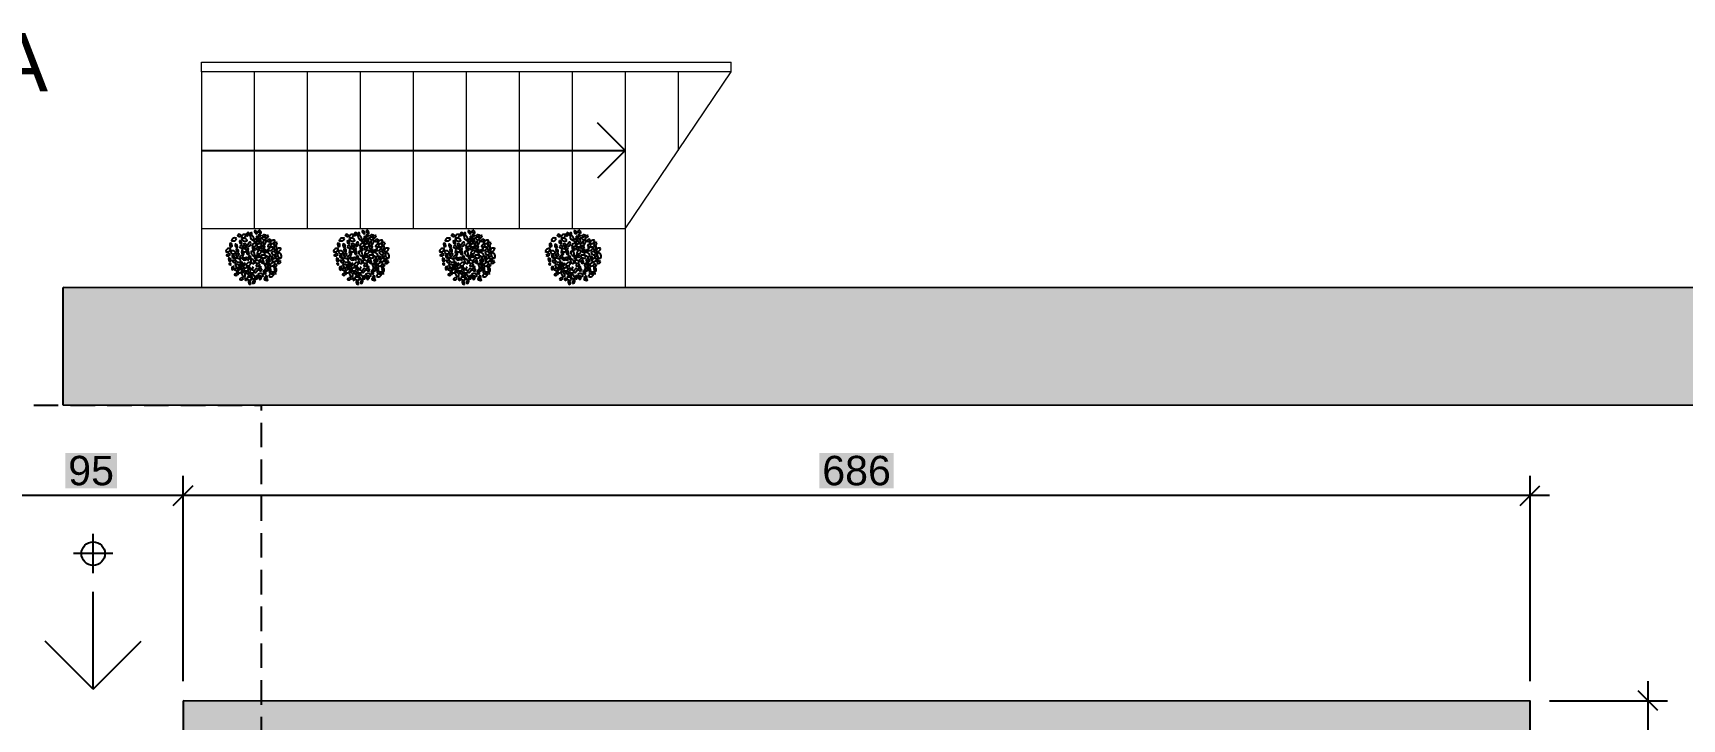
# Model space of a CAD drawing. Header units: millimetres. Extents: x 930 to 6336, y 2219 to 4338.
# Drawn here: x 1775 to 2615, y 3586 to 3936 of the extents above; entities that cross this region are included whole.
import ezdxf

# ---------------------------------------------------------------- set-up
doc = ezdxf.new("R2010")
doc.units = ezdxf.units.MM
doc.linetypes.add('HIDDEN', pattern=[0.375, 0.25, -0.125])
doc.layers.add('dettagli', color=6, linetype='Continuous')
doc.layers.add('muri sezionati', color=1, linetype='Continuous')
for name, color, linetype, lineweight in [('piante', 102, 'Continuous', 18), ('QUOTE', 3, 'Continuous', 9), ('serramenti e scale', 4, 'Continuous', 18)]:
    doc.layers.add(name, color=color, linetype=linetype, lineweight=lineweight)
doc.styles.get("Standard").update_dxf_attribs({"font": 'arial.ttf'})
doc.dimstyles.new('ook', dxfattribs={"dimtxt": 15, "dimasz": 10, "dimexe": 10, "dimexo": 10, "dimgap": 5, "dimtad": 1, "dimtoh": 1, "dimdec": 0, "dimzin": 0, "dimdsep": 46, "dimtxsty": 'Standard', "dimblk": 'OBLIQUE', "dimcen": 0.09, "dimdle": 10, "dimclrt": 3, "dimadec": 0, "dimazin": 0, "dimtfac": 1, "dimtdec": 0, "dimtofl": 0, "dimtmove": 0, "dimatfit": 3, "dimldrblk": 'OBLIQUE', "dimfxl": 1, "dimtfill": 2, "dimtfillclr": 250, "dimtolj": 1, "dimtzin": 0, "dimarcsym": 0})

# ---------------------------------------------------------------- blocks, each defined once
blk = doc.blocks.new('_Oblique')
at = {"color": 0, "linetype": 'ByBlock', "lineweight": -2}
blk.add_line((-0.5, -0.5), (0.5, 0.5), dxfattribs=at)
blk = doc.blocks.new('*D12')
at = {"layer": 'Defpoints', "color": 0, "transparency": 16777216}
for p in [(2537.59, 3595.72), (2537.59, 3515.11), (2597.66, 3515.11)]:
    blk.add_point(p, dxfattribs=at)
at = {"layer": 'QUOTE', "color": 0, "lineweight": -2, "transparency": 16777216}
for p, q in [((2597.66, 3605.72), (2597.66, 3505.11)), ((2547.59, 3595.72), (2607.66, 3595.72)), ((2547.59, 3515.11), (2607.66, 3515.11))]:
    blk.add_line(p, q, dxfattribs=at)
at = {"layer": 'QUOTE', "color": 0, "lineweight": -2, "transparency": 16777216, "xscale": 10, "yscale": 10, "zscale": 10}
for p, rotation in [((2597.66, 3595.72), 90), ((2597.66, 3515.11), 270)]:
    blk.add_blockref('_Oblique', p, dxfattribs=dict(at, rotation=rotation))
at = {"layer": 'QUOTE', "color": 3, "transparency": 16777216, "insert": (2585, 3555.41), "char_height": 15, "attachment_point": 5, "rotation": 90, "bg_fill": 1, "box_fill_scale": 1.1, "bg_fill_color": 250, "bg_fill_transparency": 0}
blk.add_mtext('\\A1;81', dxfattribs=at)
blk = doc.blocks.new('*D41')
at = {"layer": 'Defpoints', "color": 0, "transparency": 16777216}
for p in [(1851.12, 3700.33), (1851.12, 3595.72), (2537.59, 3595.72)]:
    blk.add_point(p, dxfattribs=at)
at = {"layer": 'QUOTE', "color": 0, "lineweight": -2, "transparency": 16777216}
for p, q in [((1851.12, 3605.72), (1851.12, 3710.33)), ((2537.59, 3605.72), (2537.59, 3710.33)), ((2547.59, 3700.33), (1841.12, 3700.33))]:
    blk.add_line(p, q, dxfattribs=at)
at = {"layer": 'QUOTE', "color": 0, "lineweight": -2, "transparency": 16777216, "xscale": 10, "yscale": 10, "zscale": 10, "rotation": 180}
blk.add_blockref('_Oblique', (1851.12, 3700.33), dxfattribs=at)
at = {"layer": 'QUOTE', "color": 0, "lineweight": -2, "transparency": 16777216, "xscale": 10, "yscale": 10, "zscale": 10}
blk.add_blockref('_Oblique', (2537.59, 3700.33), dxfattribs=at)
at = {"layer": 'QUOTE', "color": 3, "transparency": 16777216, "insert": (2194.35, 3712.98), "char_height": 15, "attachment_point": 5, "bg_fill": 1, "box_fill_scale": 1.1, "bg_fill_color": 250, "bg_fill_transparency": 0}
blk.add_mtext('\\A1;686', dxfattribs=at)
blk = doc.blocks.new('*D43')
at = {"layer": 'Defpoints', "color": 0, "transparency": 16777216}
for p in [(1757.33, 3700.33), (1757.33, 3595.72), (1851.12, 3595.72)]:
    blk.add_point(p, dxfattribs=at)
at = {"layer": 'QUOTE', "color": 0, "lineweight": -2, "transparency": 16777216}
for p, q in [((1757.33, 3605.72), (1757.33, 3710.33)), ((1851.12, 3605.72), (1851.12, 3710.33)), ((1861.12, 3700.33), (1747.33, 3700.33))]:
    blk.add_line(p, q, dxfattribs=at)
at = {"layer": 'QUOTE', "color": 0, "lineweight": -2, "transparency": 16777216, "xscale": 10, "yscale": 10, "zscale": 10, "rotation": 180}
blk.add_blockref('_Oblique', (1757.33, 3700.33), dxfattribs=at)
at = {"layer": 'QUOTE', "color": 0, "lineweight": -2, "transparency": 16777216, "xscale": 10, "yscale": 10, "zscale": 10}
blk.add_blockref('_Oblique', (1851.12, 3700.33), dxfattribs=at)
at = {"layer": 'QUOTE', "color": 3, "transparency": 16777216, "insert": (1804.23, 3712.98), "char_height": 15, "attachment_point": 5, "bg_fill": 1, "box_fill_scale": 1.1, "bg_fill_color": 250, "bg_fill_transparency": 0}
blk.add_mtext('\\A1;95', dxfattribs=at)

msp = doc.modelspace()

# ---------------------------------------------------------------- hatches: boundary and pattern name
at = {"layer": 'muri sezionati'}
h = msp.add_hatch(color=256, dxfattribs=at)
h.dxf.hatch_style = 1
h.paths.add_polyline_path([(1580.03, 3806.48), (1052.81, 3806.61), (1026.1, 3746.62), (1579.98, 3746.48)])
h.paths.add_polyline_path([(3080.3, 3806.11), (1789.99, 3806.43), (1789.98, 3746.43), (3215.14, 3746.08)])
h = msp.add_hatch(color=256, dxfattribs=at)
h.dxf.hatch_style = 1
h.paths.add_polyline_path([(1261.82, 3565.89), (1565.29, 3565.89), (1757.33, 3565.89), (1757.33, 3595.72), (1231.24, 3595.72), (1231.24, 3309.6), (1241.67, 3309.6), (1241.67, 3309.6), (1251.27, 3309.6), (1261.82, 3309.6)])
h.paths.add_polyline_path([(1261.82, 3159.6), (1231.24, 3159.6), (1231.24, 2878.97), (1261.82, 2878.97), (1261.82, 2909.13)])
h.paths.add_polyline_path([(2537.62, 3595.52), (1891.12, 3595.71), (1891.12, 3565.89), (2208.22, 3565.89), (2389.72, 3566.36), (2406.72, 3566.4), (2409.72, 3566.41), (2409.72, 3565.89), (2508.28, 3565.89), (2508.28, 3514.24), (2518.13, 3514.24), (2518.13, 3515.11), (2527.73, 3515.11), (2537.59, 3514.24), (2537.59, 3514.94)])
h.paths.add_polyline_path([(1891.12, 3595.71), (1851.12, 3595.72), (1851.13, 3577.09), (1851.13, 3577.09), (1851.13, 3575.49), (1851.13, 3565.89), (1891.12, 3565.89)])
h.paths.add_polyline_path([(2537.59, 3365.11), (2518.23, 3365.11), (2518.23, 3365.11), (2527.83, 3365.11), (2527.83, 3367.61), (2518.23, 3367.61), (2518.23, 3365.11), (2527.83, 3365.11), (2527.83, 3365.11), (2518.23, 3365.11), (2508.28, 3365.11), (2508.28, 2878.97), (2537.59, 2878.97)])
h.paths.add_polyline_path([(2040.66, 2909.13), (1891.12, 2909.13), (1891.12, 2878.95), (2040.66, 2878.86)])
h.paths.add_polyline_path([(1891.12, 2909.13), (1866.2, 2909.13), (1866.2, 2878.97), (1891.12, 2878.95)])
h.paths.add_polyline_path([(2047.29, 3262.16), (1891.12, 3262.16), (1891.12, 3252.17), (2037.29, 3252.27), (2037.41, 3079.14), (1941.93, 3079.13), (1941.93, 3077.02), (2037.41, 3077.02), (2037.41, 3071.55), (1941.93, 3071.55), (1941.93, 3069.13), (2047.29, 3069.13)])
h.paths.add_polyline_path([(1873.33, 3202.15), (1873.29, 3202.15), (1873.29, 3252.15), (1873.29, 3252.16), (1891.12, 3252.17), (1891.12, 3262.16), (1863.29, 3262.16), (1863.29, 3252.16), (1863.29, 3069.15), (1878.06, 3069.15), (1878.06, 3079.15), (1873.42, 3079.15)])

# ---------------------------------------------------------------- linework, layer by layer
at = {"layer": 'dettagli', "ltscale": 3}
for q in [(2062.27, 3890.43), (2062.27, 3862.15)]:
    msp.add_line((2076.41, 3876.29), q, dxfattribs=at)
at = {"layer": 'dettagli'}
for p, q in [((1860.41, 3876.29), (2076.41, 3876.29)), ((1805.29, 3660.75), (1805.29, 3680.75)), ((1799.29, 3670.75), (1795.29, 3670.75)), ((1815.29, 3670.75), (1799.29, 3670.75)), ((1805.29, 3601.64), (1805.29, 3651.32)), ((1805.29, 3601.64), (1780.89, 3626.04)), ((1805.29, 3601.64), (1829.69, 3626.04))]:
    msp.add_line(p, q, dxfattribs=at)
at = {"layer": 'dettagli', "linetype": 'HIDDEN', "ltscale": 50}
for p in [(1231.24, 3746.55), (1891.12, 2506.2)]:
    msp.add_line(p, (1891.12, 3746.4), dxfattribs=at)
at = {"layer": 'dettagli'}
msp.add_circle((1805.29, 3670.75), 6, dxfattribs=at)
at = {"layer": 'muri sezionati'}
for p, q in [((1789.98, 3746.43), (1789.99, 3806.43)), ((3080.3, 3806.11), (1789.99, 3806.43)), ((3215.14, 3746.08), (1789.98, 3746.43))]:
    msp.add_line(p, q, dxfattribs=at)
msp.add_lwpolyline([(1851.12, 3595.72), (1851.13, 3565.89), (2508.28, 3565.89), (2508.28, 3514.24), (2537.62, 3514.24), (2537.62, 3595.52), (1851.12, 3595.72)], dxfattribs=at)
at = {"layer": 'piante', "linetype": 'ByBlock', "lineweight": -3}
for points in [[(1878.78, 3833.31, 0.535384), (1880.78, 3832.67, 0.500203)], [(1880.71, 3831.89, 0.535384), (1883.17, 3833.34, 0.500203)], [(1883.49, 3832.65, 0.535384), (1884.45, 3834.52, 0.500203)], [(1886.01, 3834.55, 0.535384), (1885.05, 3832.68, 0.500203)], [(1887.64, 3835.58, 0.535384), (1888.68, 3833.76, 0.500203)], [(1888.57, 3832.6, 0.535384), (1889.65, 3830.8, 0.500203)], [(1889.72, 3835.68, 0.535384), (1890.79, 3833.88, 0.500203)], [(1889.73, 3833.62, 0.535384), (1890.42, 3832.42, 0.500203)], [(1891.22, 3832.35, 0.535384), (1893.2, 3833.05, 0.500203)], [(1894.68, 3832.81, 0.535384), (1892.87, 3831.74, 0.500203)], [(1933.7, 3833.31, 0.535384), (1935.69, 3832.67, 0.500203)], [(1935.62, 3831.89, 0.535384), (1938.08, 3833.34, 0.500203)], [(1938.41, 3832.65, 0.535384), (1939.36, 3834.52, 0.500203)], [(1940.92, 3834.55, 0.535384), (1939.97, 3832.68, 0.500203)], [(1942.55, 3835.58, 0.535384), (1943.59, 3833.76, 0.500203)], [(1943.48, 3832.6, 0.535384), (1944.56, 3830.8, 0.500203)], [(1944.63, 3835.68, 0.535384), (1945.71, 3833.88, 0.500203)], [(1944.65, 3833.62, 0.535384), (1945.34, 3832.42, 0.500203)], [(1946.13, 3832.35, 0.535384), (1948.11, 3833.05, 0.500203)], [(1949.59, 3832.81, 0.535384), (1947.79, 3831.74, 0.500203)], [(1987.7, 3833.31, 0.535384), (1989.69, 3832.67, 0.500203)], [(1989.62, 3831.89, 0.535384), (1992.08, 3833.34, 0.500203)], [(1992.41, 3832.65, 0.535384), (1993.36, 3834.52, 0.500203)], [(1994.92, 3834.55, 0.535384), (1993.97, 3832.68, 0.500203)], [(1996.55, 3835.58, 0.535384), (1997.59, 3833.76, 0.500203)], [(1997.48, 3832.6, 0.535384), (1998.56, 3830.8, 0.500203)], [(1998.63, 3835.68, 0.535384), (1999.71, 3833.88, 0.500203)], [(1998.65, 3833.62, 0.535384), (1999.34, 3832.42, 0.500203)], [(2000.13, 3832.35, 0.535384), (2002.11, 3833.05, 0.500203)], [(2003.59, 3832.81, 0.535384), (2001.79, 3831.74, 0.500203)], [(1872.81, 3824.7, 0.535384), (1875.27, 3826.16, 0.500203)], [(1875.87, 3827.1, 0.535384), (1875.11, 3829.05, 0.500203)], [(1875.26, 3824.76, 0.535384), (1877.95, 3823.95, 0.500203)], [(1878.4, 3831.33, 0.535384), (1875.79, 3830.4, 0.500203)], [(1878.6, 3826.65, 0.535384), (1877.84, 3828.6, 0.500203)], [(1879.13, 3824.31, 0.535384), (1878.36, 3826.27, 0.500203)], [(1879.86, 3827.4, 0.535384), (1881.87, 3826.79, 0.500203)], [(1880.1, 3830.45, 0.535384), (1880.84, 3828.49, 0.500203)], [(1880.88, 3825.8, 0.535384), (1883.57, 3824.99, 0.500203)], [(1881.87, 3823.05, 0.535384), (1881.11, 3825, 0.500203)], [(1881.08, 3831.18, 0.535384), (1883.77, 3830.36, 0.500203)], [(1881.8, 3828.48, 0.535384), (1883.79, 3827.83, 0.500203)], [(1882.47, 3826.61, 0.535384), (1884.47, 3826, 0.500203)], [(1884.51, 3823.17, 0.535384), (1883.77, 3825.14, 0.500203)], [(1884.28, 3827.39, 0.535384), (1885.44, 3829.56, 0.500203)], [(1885.92, 3825.08, 0.535384), (1887.43, 3822.55, 0.500203)], [(1886.19, 3827.41, 0.535384), (1888.64, 3828.87, 0.500203)], [(1886.53, 3827.02, 0.535384), (1887.61, 3825.22, 0.500203)], [(1889.09, 3830.87, 0.535384), (1887.13, 3830.12, 0.500203)], [(1888.22, 3829.1, 0.535384), (1890.19, 3829.81, 0.500203)], [(1888.23, 3826.02, 0.535384), (1890.19, 3826.76, 0.500203)], [(1888.47, 3827.44, 0.535384), (1891.2, 3828.41, 0.500203)], [(1888.75, 3823.71, 0.535384), (1891.2, 3825.17, 0.500203)], [(1890.8, 3826.6, 0.535384), (1892.78, 3827.31, 0.500203)], [(1892.72, 3826.19, 0.535384), (1892.08, 3824.2, 0.500203)], [(1893.06, 3830.94, 0.535384), (1892.22, 3828.33, 0.500203)], [(1892.57, 3824.09, 0.535384), (1895.6, 3822.48, 0.500203)], [(1893.84, 3830.07, 0.535384), (1895.81, 3830.78, 0.500203)], [(1896.08, 3828.37, 0.535384), (1894.27, 3827.3, 0.500203)], [(1894.62, 3825.46, 0.535384), (1897.08, 3826.92, 0.500203)], [(1895.43, 3828.94, 0.535384), (1897.88, 3830.4, 0.500203)], [(1898.47, 3827.83, 0.535384), (1897.66, 3825.32, 0.500203)], [(1899.13, 3829.18, 0.535384), (1897.33, 3828.11, 0.500203)], [(1898.54, 3824.92, 0.535384), (1901, 3826.37, 0.500203)], [(1900.86, 3821.12, 0.535384), (1899.61, 3824.45, 0.500203)], [(1927.72, 3824.7, 0.535384), (1930.18, 3826.16, 0.500203)], [(1930.78, 3827.1, 0.535384), (1930.02, 3829.05, 0.500203)], [(1930.18, 3824.76, 0.535384), (1932.87, 3823.95, 0.500203)], [(1933.31, 3831.33, 0.535384), (1930.71, 3830.4, 0.500203)], [(1933.52, 3826.65, 0.535384), (1932.75, 3828.6, 0.500203)], [(1934.04, 3824.31, 0.535384), (1933.27, 3826.27, 0.500203)], [(1935.02, 3830.45, 0.535384), (1935.75, 3828.49, 0.500203)], [(1934.78, 3827.4, 0.535384), (1936.78, 3826.79, 0.500203)], [(1935.79, 3825.8, 0.535384), (1938.48, 3824.99, 0.500203)], [(1936.79, 3823.05, 0.535384), (1936.02, 3825, 0.500203)], [(1935.99, 3831.18, 0.535384), (1938.68, 3830.36, 0.500203)], [(1936.71, 3828.48, 0.535384), (1938.71, 3827.83, 0.500203)], [(1937.38, 3826.61, 0.535384), (1939.39, 3826, 0.500203)], [(1939.42, 3823.17, 0.535384), (1938.69, 3825.14, 0.500203)], [(1939.2, 3827.39, 0.535384), (1940.35, 3829.56, 0.500203)], [(1940.84, 3825.08, 0.535384), (1942.35, 3822.55, 0.500203)], [(1941.1, 3827.41, 0.535384), (1943.56, 3828.87, 0.500203)], [(1941.44, 3827.02, 0.535384), (1942.52, 3825.22, 0.500203)], [(1944, 3830.87, 0.535384), (1942.04, 3830.12, 0.500203)], [(1943.13, 3829.1, 0.535384), (1945.11, 3829.81, 0.500203)], [(1943.15, 3826.02, 0.535384), (1945.11, 3826.76, 0.500203)], [(1943.38, 3827.44, 0.535384), (1946.11, 3828.41, 0.500203)], [(1943.66, 3823.71, 0.535384), (1946.12, 3825.17, 0.500203)], [(1945.71, 3826.6, 0.535384), (1947.69, 3827.31, 0.500203)], [(1947.63, 3826.19, 0.535384), (1946.99, 3824.2, 0.500203)], [(1947.98, 3830.94, 0.535384), (1947.14, 3828.33, 0.500203)], [(1947.49, 3824.09, 0.535384), (1950.52, 3822.48, 0.500203)], [(1948.75, 3830.07, 0.535384), (1950.73, 3830.78, 0.500203)], [(1950.99, 3828.37, 0.535384), (1949.19, 3827.3, 0.500203)], [(1949.53, 3825.46, 0.535384), (1951.99, 3826.92, 0.500203)], [(1950.34, 3828.94, 0.535384), (1952.8, 3830.4, 0.500203)], [(1953.38, 3827.83, 0.535384), (1952.57, 3825.32, 0.500203)], [(1954.05, 3829.18, 0.535384), (1952.24, 3828.11, 0.500203)], [(1953.45, 3824.92, 0.535384), (1955.91, 3826.37, 0.500203)], [(1955.78, 3821.12, 0.535384), (1954.53, 3824.45, 0.500203)], [(1981.72, 3824.7, 0.535384), (1984.18, 3826.16, 0.500203)], [(1984.78, 3827.1, 0.535384), (1984.02, 3829.05, 0.500203)], [(1984.18, 3824.76, 0.535384), (1986.87, 3823.95, 0.500203)], [(1987.31, 3831.33, 0.535384), (1984.71, 3830.4, 0.500203)], [(1987.52, 3826.65, 0.535384), (1986.75, 3828.6, 0.500203)], [(1988.04, 3824.31, 0.535384), (1987.27, 3826.27, 0.500203)], [(1989.02, 3830.45, 0.535384), (1989.75, 3828.49, 0.500203)], [(1988.78, 3827.4, 0.535384), (1990.78, 3826.79, 0.500203)], [(1989.79, 3825.8, 0.535384), (1992.48, 3824.99, 0.500203)], [(1990.79, 3823.05, 0.535384), (1990.02, 3825, 0.500203)], [(1989.99, 3831.18, 0.535384), (1992.68, 3830.36, 0.500203)], [(1990.71, 3828.48, 0.535384), (1992.71, 3827.83, 0.500203)], [(1991.38, 3826.61, 0.535384), (1993.39, 3826, 0.500203)], [(1993.42, 3823.17, 0.535384), (1992.69, 3825.14, 0.500203)], [(1993.2, 3827.39, 0.535384), (1994.35, 3829.56, 0.500203)], [(1994.84, 3825.08, 0.535384), (1996.35, 3822.55, 0.500203)], [(1995.1, 3827.41, 0.535384), (1997.56, 3828.87, 0.500203)], [(1995.44, 3827.02, 0.535384), (1996.52, 3825.22, 0.500203)], [(1998, 3830.87, 0.535384), (1996.04, 3830.12, 0.500203)], [(1997.13, 3829.1, 0.535384), (1999.11, 3829.81, 0.500203)], [(1997.15, 3826.02, 0.535384), (1999.11, 3826.76, 0.500203)], [(1997.38, 3827.44, 0.535384), (2000.11, 3828.41, 0.500203)], [(1997.66, 3823.71, 0.535384), (2000.12, 3825.17, 0.500203)], [(1999.71, 3826.6, 0.535384), (2001.69, 3827.31, 0.500203)], [(2001.63, 3826.19, 0.535384), (2000.99, 3824.2, 0.500203)], [(2001.98, 3830.94, 0.535384), (2001.14, 3828.33, 0.500203)], [(2001.49, 3824.09, 0.535384), (2004.52, 3822.48, 0.500203)], [(2002.75, 3830.07, 0.535384), (2004.73, 3830.78, 0.500203)], [(2004.99, 3828.37, 0.535384), (2003.19, 3827.3, 0.500203)], [(2003.53, 3825.46, 0.535384), (2005.99, 3826.92, 0.500203)], [(2004.34, 3828.94, 0.535384), (2006.8, 3830.4, 0.500203)], [(2007.38, 3827.83, 0.535384), (2006.57, 3825.32, 0.500203)], [(2008.05, 3829.18, 0.535384), (2006.24, 3828.11, 0.500203)], [(2007.45, 3824.92, 0.535384), (2009.91, 3826.37, 0.500203)], [(2009.78, 3821.12, 0.535384), (2008.53, 3824.45, 0.500203)], [(1875.18, 3823.42, 0.535384), (1873.2, 3822.71, 0.500203)], [(1875.28, 3819.57, 0.535384), (1874.51, 3821.52, 0.500203)], [(1875.56, 3818.1, 0.535384), (1874.53, 3818.65, 0.500203)], [(1876.14, 3815.31, 0.535384), (1876.79, 3817.3, 0.500203)], [(1877.03, 3821.18, 0.535384), (1876.27, 3823.13, 0.500203)], [(1878.17, 3819.12, 0.535384), (1876.31, 3820.11, 0.500203)], [(1879.32, 3815.16, 0.535384), (1877.31, 3815.77, 0.500203)], [(1880.6, 3819.47, 0.535384), (1877.57, 3821.08, 0.500203)], [(1879.98, 3816.77, 0.535384), (1877.64, 3818.01, 0.500203)], [(1877.92, 3822.41, 0.535384), (1879.71, 3823.51, 0.500203)], [(1879.89, 3821.55, 0.535384), (1881.67, 3822.65, 0.500203)], [(1880.45, 3817.37, 0.535384), (1881.09, 3819.37, 0.500203)], [(1882.37, 3816.96, 0.535384), (1880.39, 3816.26, 0.500203)], [(1883.05, 3820.46, 0.535384), (1881.2, 3821.44, 0.500203)], [(1884.7, 3816.13, 0.535384), (1881.97, 3815.16, 0.500203)], [(1882.13, 3817.59, 0.535384), (1882.56, 3818.9, 0.500203)], [(1884.63, 3820.58, 0.535384), (1882.78, 3821.56, 0.500203)], [(1883.21, 3817.6, 0.535384), (1885.66, 3819.06, 0.500203)], [(1884.81, 3822.78, 0.535384), (1885.36, 3820.75, 0.500203)], [(1887.25, 3818.49, 0.535384), (1885.74, 3821.01, 0.500203)], [(1888.36, 3820.79, 0.535384), (1887.82, 3822.81, 0.500203)], [(1888.89, 3816.17, 0.535384), (1887.73, 3814.01, 0.500203)], [(1887.6, 3819.94, 0.535384), (1890.29, 3819.12, 0.500203)], [(1890.19, 3818.46, 0.535384), (1888.39, 3817.39, 0.500203)], [(1888.54, 3822.99, 0.535384), (1890.39, 3822, 0.500203)], [(1891.37, 3815.09, 0.535384), (1889.38, 3815.73, 0.500203)], [(1890.99, 3816.55, 0.535384), (1889.76, 3816.95, 0.500203)], [(1891.9, 3821.01, 0.535384), (1890.1, 3819.94, 0.500203)], [(1890.73, 3822.62, 0.535384), (1893.42, 3821.81, 0.500203)], [(1892.71, 3816.01, 0.535384), (1894.56, 3815.03, 0.500203)], [(1893.09, 3818.83, 0.535384), (1894.01, 3816.38, 0.500203)], [(1895.25, 3821.16, 0.535384), (1893.46, 3820.06, 0.500203)], [(1894.05, 3819.25, 0.535384), (1894.81, 3817.3, 0.500203)], [(1894.87, 3816.83, 0.535384), (1895.6, 3814.87, 0.500203)], [(1895.42, 3817.52, 0.535384), (1897.88, 3818.98, 0.500203)], [(1898.95, 3821.13, 0.535384), (1896.49, 3819.67, 0.500203)], [(1898.96, 3818.04, 0.535384), (1897.16, 3816.97, 0.500203)], [(1897.79, 3816.49, 0.535384), (1898.52, 3814.53, 0.500203)], [(1901, 3819.74, 0.535384), (1899.2, 3818.67, 0.500203)], [(1930.09, 3823.42, 0.535384), (1928.12, 3822.71, 0.500203)], [(1930.19, 3819.57, 0.535384), (1929.43, 3821.52, 0.500203)], [(1930.47, 3818.1, 0.535384), (1929.44, 3818.65, 0.500203)], [(1931.06, 3815.31, 0.535384), (1931.7, 3817.3, 0.500203)], [(1931.95, 3821.18, 0.535384), (1931.18, 3823.13, 0.500203)], [(1933.08, 3819.12, 0.535384), (1931.23, 3820.11, 0.500203)], [(1934.23, 3815.16, 0.535384), (1932.23, 3815.77, 0.500203)], [(1935.51, 3819.47, 0.535384), (1932.48, 3821.08, 0.500203)], [(1934.9, 3816.77, 0.535384), (1932.55, 3818.01, 0.500203)], [(1932.83, 3822.41, 0.535384), (1934.62, 3823.51, 0.500203)], [(1934.8, 3821.55, 0.535384), (1936.59, 3822.65, 0.500203)], [(1935.36, 3817.37, 0.535384), (1936.01, 3819.37, 0.500203)], [(1937.28, 3816.96, 0.535384), (1935.31, 3816.26, 0.500203)], [(1937.97, 3820.46, 0.535384), (1936.12, 3821.44, 0.500203)], [(1937.05, 3817.59, 0.535384), (1937.47, 3818.9, 0.500203)], [(1939.62, 3816.13, 0.535384), (1936.89, 3815.16, 0.500203)], [(1939.54, 3820.58, 0.535384), (1937.69, 3821.56, 0.500203)], [(1938.12, 3817.6, 0.535384), (1940.58, 3819.06, 0.500203)], [(1939.72, 3822.78, 0.535384), (1940.27, 3820.75, 0.500203)], [(1942.16, 3818.49, 0.535384), (1940.65, 3821.01, 0.500203)], [(1943.27, 3820.79, 0.535384), (1942.73, 3822.81, 0.500203)], [(1943.8, 3816.17, 0.535384), (1942.65, 3814.01, 0.500203)], [(1942.52, 3819.94, 0.535384), (1945.21, 3819.12, 0.500203)], [(1945.1, 3818.46, 0.535384), (1943.3, 3817.39, 0.500203)], [(1943.46, 3822.99, 0.535384), (1945.31, 3822, 0.500203)], [(1946.29, 3815.09, 0.535384), (1944.29, 3815.73, 0.500203)], [(1945.9, 3816.55, 0.535384), (1944.67, 3816.95, 0.500203)], [(1946.82, 3821.01, 0.535384), (1945.01, 3819.94, 0.500203)], [(1945.65, 3822.62, 0.535384), (1948.34, 3821.81, 0.500203)], [(1947.62, 3816.01, 0.535384), (1949.47, 3815.03, 0.500203)], [(1948, 3818.83, 0.535384), (1948.92, 3816.38, 0.500203)], [(1950.16, 3821.16, 0.535384), (1948.38, 3820.06, 0.500203)], [(1948.96, 3819.25, 0.535384), (1949.72, 3817.3, 0.500203)], [(1949.78, 3816.83, 0.535384), (1950.52, 3814.87, 0.500203)], [(1950.34, 3817.52, 0.535384), (1952.79, 3818.98, 0.500203)], [(1953.86, 3821.13, 0.535384), (1951.4, 3819.67, 0.500203)], [(1953.87, 3818.04, 0.535384), (1952.07, 3816.97, 0.500203)], [(1952.7, 3816.49, 0.535384), (1953.44, 3814.53, 0.500203)], [(1955.92, 3819.74, 0.535384), (1954.12, 3818.67, 0.500203)], [(1984.09, 3823.42, 0.535384), (1982.12, 3822.71, 0.500203)], [(1984.19, 3819.57, 0.535384), (1983.43, 3821.52, 0.500203)], [(1984.47, 3818.1, 0.535384), (1983.44, 3818.65, 0.500203)], [(1985.06, 3815.31, 0.535384), (1985.7, 3817.3, 0.500203)], [(1985.95, 3821.18, 0.535384), (1985.18, 3823.13, 0.500203)], [(1987.08, 3819.12, 0.535384), (1985.23, 3820.11, 0.500203)], [(1988.23, 3815.16, 0.535384), (1986.23, 3815.77, 0.500203)], [(1989.51, 3819.47, 0.535384), (1986.48, 3821.08, 0.500203)], [(1988.9, 3816.77, 0.535384), (1986.55, 3818.01, 0.500203)], [(1986.83, 3822.41, 0.535384), (1988.62, 3823.51, 0.500203)], [(1988.8, 3821.55, 0.535384), (1990.59, 3822.65, 0.500203)], [(1989.36, 3817.37, 0.535384), (1990.01, 3819.37, 0.500203)], [(1991.28, 3816.96, 0.535384), (1989.31, 3816.26, 0.500203)], [(1991.97, 3820.46, 0.535384), (1990.12, 3821.44, 0.500203)], [(1991.05, 3817.59, 0.535384), (1991.47, 3818.9, 0.500203)], [(1993.62, 3816.13, 0.535384), (1990.89, 3815.16, 0.500203)], [(1993.54, 3820.58, 0.535384), (1991.69, 3821.56, 0.500203)], [(1992.12, 3817.6, 0.535384), (1994.58, 3819.06, 0.500203)], [(1993.72, 3822.78, 0.535384), (1994.27, 3820.75, 0.500203)], [(1996.16, 3818.49, 0.535384), (1994.65, 3821.01, 0.500203)], [(1997.27, 3820.79, 0.535384), (1996.73, 3822.81, 0.500203)], [(1997.8, 3816.17, 0.535384), (1996.65, 3814.01, 0.500203)], [(1996.52, 3819.94, 0.535384), (1999.21, 3819.12, 0.500203)], [(1999.1, 3818.46, 0.535384), (1997.3, 3817.39, 0.500203)], [(1997.46, 3822.99, 0.535384), (1999.31, 3822, 0.500203)], [(2000.29, 3815.09, 0.535384), (1998.29, 3815.73, 0.500203)], [(1999.9, 3816.55, 0.535384), (1998.67, 3816.95, 0.500203)], [(2000.82, 3821.01, 0.535384), (1999.01, 3819.94, 0.500203)], [(1999.65, 3822.62, 0.535384), (2002.34, 3821.81, 0.500203)], [(2001.62, 3816.01, 0.535384), (2003.47, 3815.03, 0.500203)], [(2002, 3818.83, 0.535384), (2002.92, 3816.38, 0.500203)], [(2004.16, 3821.16, 0.535384), (2002.38, 3820.06, 0.500203)], [(2002.96, 3819.25, 0.535384), (2003.72, 3817.3, 0.500203)], [(2003.78, 3816.83, 0.535384), (2004.52, 3814.87, 0.500203)], [(2004.34, 3817.52, 0.535384), (2006.79, 3818.98, 0.500203)], [(2007.86, 3821.13, 0.535384), (2005.4, 3819.67, 0.500203)], [(2007.87, 3818.04, 0.535384), (2006.07, 3816.97, 0.500203)], [(2006.7, 3816.49, 0.535384), (2007.44, 3814.53, 0.500203)], [(2009.92, 3819.74, 0.535384), (2008.12, 3818.67, 0.500203)], [(1879.33, 3813.49, 0.535384), (1877.36, 3812.79, 0.500203)], [(1878.88, 3814.01, 0.535384), (1881.33, 3815.47, 0.500203)], [(1881.95, 3811.21, 0.535384), (1879.97, 3810.51, 0.500203)], [(1882.54, 3811.88, 0.535384), (1881.09, 3814.43, 0.500203)], [(1883.44, 3809.95, 0.535384), (1882.75, 3811.15, 0.500203)], [(1884.95, 3814.46, 0.535384), (1882.98, 3813.76, 0.500203)], [(1883.53, 3811.41, 0.535384), (1886.22, 3810.59, 0.500203)], [(1884.08, 3812.7, 0.535384), (1886.05, 3813.44, 0.500203)], [(1885.53, 3807.98, 0.535384), (1884.49, 3809.8, 0.500203)], [(1884.89, 3815.03, 0.535384), (1887.57, 3814.22, 0.500203)], [(1887.59, 3810.48, 0.535384), (1886.14, 3813.03, 0.500203)], [(1887.69, 3810.26, 0.535384), (1886.73, 3808.39, 0.500203)], [(1889.08, 3812.53, 0.535384), (1888.13, 3810.66, 0.500203)], [(1890.99, 3812.36, 0.535384), (1890, 3810.51, 0.500203)], [(1893.07, 3813.12, 0.535384), (1892.33, 3815.08, 0.500203)], [(1892.79, 3810.56, 0.535384), (1893.78, 3812.41, 0.500203)], [(1894.78, 3812.24, 0.535384), (1897.38, 3813.16, 0.500203)], [(1897.12, 3813.63, 0.535384), (1895.11, 3814.23, 0.500203)], [(1934.25, 3813.49, 0.535384), (1932.27, 3812.79, 0.500203)], [(1933.79, 3814.01, 0.535384), (1936.25, 3815.47, 0.500203)], [(1936.86, 3811.21, 0.535384), (1934.89, 3810.51, 0.500203)], [(1937.45, 3811.88, 0.535384), (1936, 3814.43, 0.500203)], [(1938.35, 3809.95, 0.535384), (1937.66, 3811.15, 0.500203)], [(1939.87, 3814.46, 0.535384), (1937.89, 3813.76, 0.500203)], [(1938.44, 3811.41, 0.535384), (1941.13, 3810.59, 0.500203)], [(1939, 3812.7, 0.535384), (1940.96, 3813.44, 0.500203)], [(1940.45, 3807.98, 0.535384), (1939.41, 3809.8, 0.500203)], [(1939.8, 3815.03, 0.535384), (1942.49, 3814.22, 0.500203)], [(1942.51, 3810.48, 0.535384), (1941.05, 3813.03, 0.500203)], [(1942.6, 3810.26, 0.535384), (1941.65, 3808.39, 0.500203)], [(1943.99, 3812.53, 0.535384), (1943.04, 3810.66, 0.500203)], [(1945.9, 3812.36, 0.535384), (1944.91, 3810.51, 0.500203)], [(1947.98, 3813.12, 0.535384), (1947.25, 3815.08, 0.500203)], [(1947.7, 3810.56, 0.535384), (1948.69, 3812.41, 0.500203)], [(1949.69, 3812.24, 0.535384), (1952.29, 3813.16, 0.500203)], [(1952.04, 3813.63, 0.535384), (1950.03, 3814.23, 0.500203)], [(1988.25, 3813.49, 0.535384), (1986.27, 3812.79, 0.500203)], [(1987.79, 3814.01, 0.535384), (1990.25, 3815.47, 0.500203)], [(1990.86, 3811.21, 0.535384), (1988.89, 3810.51, 0.500203)], [(1991.45, 3811.88, 0.535384), (1990, 3814.43, 0.500203)], [(1992.35, 3809.95, 0.535384), (1991.66, 3811.15, 0.500203)], [(1993.87, 3814.46, 0.535384), (1991.89, 3813.76, 0.500203)], [(1992.44, 3811.41, 0.535384), (1995.13, 3810.59, 0.500203)], [(1993, 3812.7, 0.535384), (1994.96, 3813.44, 0.500203)], [(1994.45, 3807.98, 0.535384), (1993.41, 3809.8, 0.500203)], [(1993.8, 3815.03, 0.535384), (1996.49, 3814.22, 0.500203)], [(1996.51, 3810.48, 0.535384), (1995.05, 3813.03, 0.500203)], [(1996.6, 3810.26, 0.535384), (1995.65, 3808.39, 0.500203)], [(1997.99, 3812.53, 0.535384), (1997.04, 3810.66, 0.500203)], [(1999.9, 3812.36, 0.535384), (1998.91, 3810.51, 0.500203)], [(2001.98, 3813.12, 0.535384), (2001.25, 3815.08, 0.500203)], [(2001.7, 3810.56, 0.535384), (2002.69, 3812.41, 0.500203)], [(2003.69, 3812.24, 0.535384), (2006.29, 3813.16, 0.500203)], [(2006.04, 3813.63, 0.535384), (2004.03, 3814.23, 0.500203)]]:
    msp.add_lwpolyline(points, format="xyb", close=True, dxfattribs=at)
for points in [[(1885.47, 3832.83, 0.485783), (1887.03, 3830.53, 0.46813), (1885.76, 3833.05, 0.535384)], [(1940.39, 3832.83, 0.485783), (1941.95, 3830.53, 0.46813), (1940.68, 3833.05, 0.535384)], [(1994.39, 3832.83, 0.485783), (1995.95, 3830.53, 0.46813), (1994.68, 3833.05, 0.535384)], [(1890.63, 3831.69, 0.497857), (1891.88, 3829.17, 0.500203)], [(1892.18, 3830.32, 0.30861), (1890.63, 3831.69, 0.535384)], [(1894.38, 3825.91, 0.427879), (1893.52, 3824.3, 0.500203)], [(1894.19, 3824.18, 0.379729), (1894.38, 3825.91, 0.535384)], [(1898.5, 3823.55, 0.449067), (1896.13, 3824.57, 0.535384)], [(1896.13, 3824.57, 0.411154), (1897.93, 3823.08, 0.500203)], [(1945.55, 3831.69, 0.497857), (1946.79, 3829.17, 0.500203)], [(1947.09, 3830.32, 0.30861), (1945.55, 3831.69, 0.535384)], [(1949.29, 3825.91, 0.427879), (1948.44, 3824.3, 0.500203)], [(1949.1, 3824.18, 0.379729), (1949.29, 3825.91, 0.535384)], [(1953.41, 3823.55, 0.449067), (1951.04, 3824.57, 0.535384)], [(1951.04, 3824.57, 0.411154), (1952.84, 3823.08, 0.500203)], [(1999.55, 3831.69, 0.497857), (2000.79, 3829.17, 0.500203)], [(2001.09, 3830.32, 0.30861), (1999.55, 3831.69, 0.535384)], [(2003.29, 3825.91, 0.427879), (2002.44, 3824.3, 0.500203)], [(2003.1, 3824.18, 0.379729), (2003.29, 3825.91, 0.535384)], [(2007.41, 3823.55, 0.449067), (2005.04, 3824.57, 0.535384)], [(2005.04, 3824.57, 0.411154), (2006.84, 3823.08, 0.500203)], [(1885.34, 3817, 0.076845), (1885.01, 3816.81, 0.500203), (1887.02, 3816.2, 0.535384)], [(1887.02, 3816.2, 0.202478), (1886.39, 3816.95, 0.500203)], [(1891.08, 3819.93, 0.382111), (1892.06, 3818.56, 0.410997), (1891.65, 3820.36, 0.535384)], [(1894.06, 3819.97, 0.136045), (1893.84, 3819.33, 0.500203), (1895.65, 3820.4, 0.535384)], [(1895.65, 3820.4, 0.128884), (1895.02, 3820.53, 0.500203)], [(1896.14, 3822.39, 0.493715), (1896.74, 3820.48, 0.500203)], [(1897.07, 3820.87, 0.391787), (1896.14, 3822.39, 0.535384)], [(1899.29, 3823.61, 0.473768), (1897.72, 3822.45, 0.350042), (1899.29, 3822.91, 0.535384)], [(1898.34, 3819.97, 0.439965), (1899.97, 3820.85, 0.209361), (1898.93, 3821.03, 0.535384)], [(1940.25, 3817, 0.076845), (1939.92, 3816.81, 0.500203), (1941.93, 3816.2, 0.535384)], [(1941.93, 3816.2, 0.202478), (1941.3, 3816.95, 0.500203)], [(1945.99, 3819.93, 0.382111), (1946.98, 3818.56, 0.410997), (1946.56, 3820.36, 0.535384)], [(1948.97, 3819.97, 0.136045), (1948.76, 3819.33, 0.500203), (1950.56, 3820.4, 0.535384)], [(1950.56, 3820.4, 0.128884), (1949.93, 3820.53, 0.500203)], [(1951.05, 3822.39, 0.493715), (1951.66, 3820.48, 0.500203)], [(1951.99, 3820.87, 0.391787), (1951.05, 3822.39, 0.535384)], [(1954.21, 3823.61, 0.473768), (1952.64, 3822.45, 0.350042), (1954.21, 3822.91, 0.535384)], [(1953.25, 3819.97, 0.439965), (1954.88, 3820.85, 0.209361), (1953.85, 3821.03, 0.535384)], [(1994.25, 3817, 0.076845), (1993.92, 3816.81, 0.500203), (1995.93, 3816.2, 0.535384)], [(1995.93, 3816.2, 0.202478), (1995.3, 3816.95, 0.500203)], [(1999.99, 3819.93, 0.382111), (2000.98, 3818.56, 0.410997), (2000.56, 3820.36, 0.535384)], [(2002.97, 3819.97, 0.136045), (2002.76, 3819.33, 0.500203), (2004.56, 3820.4, 0.535384)], [(2004.56, 3820.4, 0.128884), (2003.93, 3820.53, 0.500203)], [(2005.05, 3822.39, 0.493715), (2005.66, 3820.48, 0.500203)], [(2005.99, 3820.87, 0.391787), (2005.05, 3822.39, 0.535384)], [(2008.21, 3823.61, 0.473768), (2006.64, 3822.45, 0.350042), (2008.21, 3822.91, 0.535384)], [(2007.25, 3819.97, 0.439965), (2008.88, 3820.85, 0.209361), (2007.85, 3821.03, 0.535384)], [(1892.09, 3812.39, 0.535384), (1889.41, 3813.2, 0.217069), (1890.43, 3812.17, 0.535384)], [(1891.09, 3812.05, 0.155177), (1892.09, 3812.39, 0.535384)], [(1892.67, 3811.06, 0.064212), (1892.39, 3810.9, 0.500203), (1894.39, 3810.25, 0.535384)], [(1894.39, 3810.25, 0.224005), (1893.68, 3811.06, 0.500203)], [(1897.17, 3814.62, 0.373165), (1897.58, 3813.02, 0.500203)], [(1898.29, 3813.05, 0.43907), (1897.17, 3814.62, 0.535384)], [(1947.01, 3812.39, 0.535384), (1944.32, 3813.2, 0.217069), (1945.34, 3812.17, 0.535384)], [(1946, 3812.05, 0.155177), (1947.01, 3812.39, 0.535384)], [(1947.58, 3811.06, 0.064212), (1947.31, 3810.9, 0.500203), (1949.3, 3810.25, 0.535384)], [(1949.3, 3810.25, 0.224005), (1948.6, 3811.06, 0.500203)], [(1952.08, 3814.62, 0.373165), (1952.49, 3813.02, 0.500203)], [(1953.2, 3813.05, 0.43907), (1952.08, 3814.62, 0.535384)], [(2001.01, 3812.39, 0.535384), (1998.32, 3813.2, 0.217069), (1999.34, 3812.17, 0.535384)], [(2000, 3812.05, 0.155177), (2001.01, 3812.39, 0.535384)], [(2001.58, 3811.06, 0.064212), (2001.31, 3810.9, 0.500203), (2003.3, 3810.25, 0.535384)], [(2003.3, 3810.25, 0.224005), (2002.6, 3811.06, 0.500203)], [(2006.08, 3814.62, 0.373165), (2006.49, 3813.02, 0.500203)], [(2007.2, 3813.05, 0.43907), (2006.08, 3814.62, 0.535384)]]:
    msp.add_lwpolyline(points, format="xyb", dxfattribs=at)
for centre, radius, start, end in [((2042.45, 3832.24), 1.31, 18.89191, 125.18924), ((2042.91, 3833.66), 1.26, 195.7128, 308.36835), ((2045.4, 3831.69), 1.78, 67.5278, 173.82514), ((2044.37, 3833.43), 1.72, 244.3487, 357.00425), ((2047.58, 3833.23), 1.31, 99.87235, 206.16969), ((2046.26, 3833.9), 1.26, 276.69324, 29.34879), ((2049.07, 3833.3), 1.26, 96.69324, 209.34879), ((2047.74, 3833.97), 1.31, 279.87235, 26.16969), ((2050.07, 3832.3), 1.77, 162.40197, 266.0407), ((2048.26, 3831.26), 1.84, 336.56425, 76.90698), ((2051.68, 3835.02), 1.26, 153.38515, 266.0407), ((2050.39, 3834.28), 1.31, 336.56425, 82.86159), ((2052.62, 3832.06), 1.26, 154.5696, 267.22515), ((2051.35, 3831.3), 1.31, 337.74871, 84.04605), ((2053.77, 3835.14), 1.26, 154.5696, 267.22515), ((2053.39, 3833.25), 0.833, 153.38515, 266.0407), ((2052.49, 3834.38), 1.31, 337.74871, 84.04605), ((2052.54, 3832.76), 0.866, 336.56425, 82.86159), ((2055.39, 3831.96), 1.31, 56.44071, 162.73805), ((2054.89, 3833.36), 1.26, 233.2616, 345.91716), ((2057.05, 3831.67), 1.26, 64.3487, 177.00425), ((2056.29, 3832.95), 1.31, 247.5278, 353.82514), ((2037.5, 3824.51), 1.78, 67.5278, 173.82514), ((2036.47, 3826.25), 1.72, 244.3487, 357.00425), ((2039.13, 3828.36), 1.31, 148.23281, 254.53015), ((2037.75, 3827.82), 1.26, 325.0537, 77.70926), ((2039.22, 3823.35), 1.76, 19.99589, 126.29323), ((2039.79, 3825.25), 1.69, 196.81678, 309.47234), ((2040.32, 3830), 1.66, 53.2616, 165.91716), ((2039.66, 3831.84), 1.73, 236.44071, 342.73805), ((2041.87, 3827.91), 1.31, 148.23281, 254.53015), ((2040.49, 3827.37), 1.26, 325.0537, 77.70926), ((2042.39, 3825.58), 1.31, 148.23281, 254.53015), ((2041.01, 3825.04), 1.26, 325.0537, 77.70926), ((2044.04, 3829.71), 1.26, 144.22515, 256.88071), ((2043.55, 3826.34), 1.31, 19.99589, 126.29323), ((2043.98, 3827.76), 1.26, 196.81678, 309.47234), ((2042.65, 3829.19), 1.31, 327.40426, 73.7016), ((2044.83, 3824.39), 1.76, 19.99589, 126.29323), ((2045.41, 3826.29), 1.69, 196.81678, 309.47234), ((2045.14, 3824.31), 1.31, 148.23281, 254.53015), ((2045.03, 3829.76), 1.76, 19.99589, 126.29323), ((2045.61, 3831.66), 1.69, 196.81678, 309.47234), ((2043.76, 3823.77), 1.26, 325.0537, 77.70926), ((2045.47, 3827.41), 1.31, 18.89191, 125.18924), ((2045.92, 3828.82), 1.26, 195.7128, 308.36835), ((2046.16, 3825.55), 1.31, 19.99589, 126.29323), ((2046.59, 3826.97), 1.26, 196.81678, 309.47234), ((2047.79, 3824.43), 1.31, 147.40426, 253.7016), ((2046.4, 3823.91), 1.26, 324.22515, 76.88071), ((2048.59, 3828.04), 1.53, 98.76836, 205.0657), ((2047.05, 3828.86), 1.47, 275.58925, 28.24481), ((2050.43, 3824.32), 1.77, 154.5696, 267.22515), ((2048.65, 3823.25), 1.84, 337.74871, 84.04605), ((2050.87, 3827.22), 1.78, 67.5278, 173.82514), ((2049.84, 3828.96), 1.72, 244.3487, 357.00425), ((2050.58, 3826.48), 1.26, 154.5696, 267.22515), ((2049.31, 3825.72), 1.31, 337.74871, 84.04605), ((2051.27, 3829.84), 1.26, 54.44606, 167.10161), ((2050.74, 3831.23), 1.31, 237.62516, 343.9225), ((2052.38, 3828.72), 1.31, 56.44071, 162.73805), ((2051.88, 3830.11), 1.26, 233.2616, 345.91716), ((2052.4, 3825.65), 1.31, 57.62516, 163.9225), ((2051.88, 3827.04), 1.26, 234.44606, 347.10161), ((2053.11, 3826.9), 1.81, 56.44071, 162.73805), ((2052.42, 3828.83), 1.74, 233.2616, 345.91716), ((2053.44, 3823.52), 1.78, 67.5278, 173.82514), ((2052.4, 3825.26), 1.72, 244.3487, 357.00425), ((2055.12, 3830.9), 1.76, 153.38515, 259.25212), ((2053.32, 3829.87), 1.83, 14.25861, 82.86159), ((2054.97, 3826.22), 1.31, 56.44071, 162.73805), ((2054.47, 3827.61), 1.26, 233.2616, 345.91716), ((2055.98, 3824.98), 1.26, 105.80484, 218.46039), ((2056.42, 3829.36), 1.64, 105.85362, 218.50918), ((2054.57, 3825.44), 1.31, 288.98395, 35.28129), ((2054.58, 3829.95), 1.71, 289.03273, 35.33007), ((2056.4, 3822.15), 2.14, 8.8604, 115.15774), ((2057.54, 3824.3), 2.06, 185.6813, 298.33685), ((2057.63, 3824.7), 1.26, 105.85362, 198.51397), ((2058, 3829.68), 1.31, 56.44071, 162.73805), ((2057.5, 3831.08), 1.26, 233.2616, 345.91716), ((2056.22, 3825.15), 1.31, 312.15718, 35.33007), ((2058.44, 3827.23), 1.26, 64.3487, 177.00425), ((2057.69, 3828.51), 1.31, 247.5278, 353.82514), ((2059.31, 3825.27), 1.78, 67.5278, 173.82514), ((2058.28, 3827.01), 1.72, 244.3487, 357.00425), ((2060.12, 3828.75), 1.78, 67.5278, 173.82514), ((2059.08, 3830.49), 1.72, 244.3487, 357.00425), ((2059.78, 3823.01), 1.73, 18.4735, 115.20652), ((2060.69, 3824.73), 1.66, 185.73008, 275.13091), ((2061.82, 3826.3), 1.59, 105.85362, 218.50918), ((2061.5, 3828.04), 1.26, 64.3487, 177.00425), ((2060.74, 3829.32), 1.31, 247.5278, 353.82514), ((2060.04, 3826.88), 1.65, 289.03273, 35.33007), ((2063.23, 3824.73), 1.78, 67.5278, 173.82514), ((2062.2, 3826.46), 1.72, 244.3487, 357.00425), ((2064.4, 3823.25), 2.22, 147.40426, 253.7016), ((2062.04, 3822.37), 2.13, 324.22515, 76.88071), ((2037.34, 3822.41), 1.26, 53.2616, 165.91716), ((2036.84, 3823.81), 1.31, 236.44071, 342.73805), ((2038.54, 3820.83), 1.31, 148.23281, 254.53015), ((2037.16, 3820.29), 1.26, 325.0537, 77.70926), ((2037.77, 3818.03), 0.702, 5.6813, 118.33685), ((2038.16, 3818.76), 0.73, 188.8604, 295.15774), ((2040.13, 3816.06), 1.31, 108.98395, 215.28129), ((2040.3, 3822.44), 1.31, 148.23281, 254.53015), ((2038.71, 3816.52), 1.26, 285.80484, 38.46039), ((2038.92, 3821.9), 1.26, 325.0537, 77.70926), ((2039.83, 3819), 1.26, 5.6813, 118.33685), ((2040.52, 3820.31), 1.31, 188.8604, 295.15774), ((2041.03, 3814.79), 1.26, 16.81678, 129.47234), ((2041.46, 3816.21), 1.31, 199.99589, 306.29323), ((2041.46, 3819.27), 2.06, 5.6813, 118.33685), ((2042.6, 3821.41), 2.14, 188.8604, 295.15774), ((2041.31, 3816.61), 1.59, 5.73008, 118.38563), ((2042.19, 3818.27), 1.66, 188.90919, 295.20652), ((2042.14, 3822.29), 1.31, 68.35636, 174.65369), ((2041.36, 3823.55), 1.26, 245.17725, 357.8328), ((2044.1, 3821.43), 1.31, 68.35636, 174.65369), ((2043.33, 3822.7), 1.26, 245.17725, 357.8328), ((2044.43, 3818.13), 1.31, 108.98395, 215.28129), ((2044.53, 3815.95), 1.26, 53.2616, 165.91716), ((2044.03, 3817.35), 1.31, 236.44071, 342.73805), ((2043.02, 3818.59), 1.26, 285.80484, 38.46039), ((2044.71, 3820.33), 1.26, 5.6813, 118.33685), ((2045.41, 3821.64), 1.31, 188.8604, 295.15774), ((2045.75, 3818.09), 0.859, 108.98395, 215.28129), ((2046.58, 3814.74), 1.74, 53.2616, 165.91716), ((2045.89, 3816.67), 1.81, 236.44071, 342.73805), ((2044.82, 3818.39), 0.826, 285.80484, 38.46039), ((2046.29, 3820.45), 1.26, 5.6813, 118.33685), ((2046.99, 3821.76), 1.31, 188.8604, 295.15774), ((2047.89, 3817.41), 1.78, 67.5278, 173.82514), ((2046.86, 3819.15), 1.72, 244.3487, 357.00425), ((2048.67, 3821.95), 1.26, 138.73164, 251.38719), ((2047.24, 3821.56), 1.31, 321.91075, 68.20809), ((2048.72, 3815.84), 1.26, 111.89533, 129.47234), ((2049.15, 3817.26), 1.31, 199.99589, 306.29323), ((2050.35, 3820.32), 1.84, 157.74871, 264.04605), ((2048.57, 3819.25), 1.77, 334.5696, 87.22515), ((2048.72, 3815.84), 1.26, 16.81678, 62.60229), ((2051.76, 3822), 1.31, 141.91075, 248.20809), ((2051.94, 3814.71), 1.47, 95.58925, 208.24481), ((2051.56, 3818.52), 1.76, 19.99589, 126.29323), ((2052.13, 3820.43), 1.69, 196.81678, 309.47234), ((2050.41, 3815.52), 1.53, 278.76836, 25.0657), ((2050.33, 3821.62), 1.26, 318.73164, 71.38719), ((2052.56, 3817.32), 1.26, 64.3487, 177.00425), ((2051.8, 3818.6), 1.31, 247.5278, 353.82514), ((2052.01, 3821.8), 1.31, 8.8604, 115.15774), ((2052.71, 3823.11), 1.26, 185.6813, 298.33685), ((2053.08, 3814.75), 1.26, 15.7128, 128.36835), ((2053.53, 3816.16), 1.31, 198.89191, 305.18924), ((2053.15, 3816.34), 0.777, 15.7128, 128.36835), ((2053.44, 3817.21), 0.808, 198.89191, 305.18924), ((2054.27, 3819.87), 1.26, 64.3487, 177.00425), ((2053.52, 3821.15), 1.31, 247.5278, 353.82514), ((2054.69, 3821.21), 1.76, 19.99589, 126.29323), ((2055.26, 3823.11), 1.69, 196.81678, 309.47234), ((2055.24, 3819.8), 1.26, 174.05953, 257.70926), ((2053.86, 3819.25), 1.31, 328.23281, 57.60287), ((2056.18, 3814.83), 1.31, 8.90919, 115.20652), ((2056.88, 3816.14), 1.26, 185.73008, 298.38563), ((2057.28, 3817.91), 1.58, 144.22515, 256.88071), ((2055.54, 3817.26), 1.64, 327.40426, 73.7016), ((2057.64, 3820.01), 1.26, 65.17725, 177.8328), ((2056.86, 3821.28), 1.31, 248.35636, 354.65369), ((2057.99, 3818.53), 1.26, 145.0537, 257.70926), ((2057.26, 3820.55), 1.31, 247.5278, 353.82514), ((2058.01, 3819.27), 1.26, 146.01527, 177.00425), ((2056.61, 3817.99), 1.31, 328.23281, 74.53015), ((2058.8, 3816.09), 1.26, 144.22515, 256.88071), ((2057.41, 3815.57), 1.31, 327.40426, 73.7016), ((2058.01, 3819.27), 1.26, 64.3487, 93.72486), ((2060.11, 3817.33), 1.78, 67.5278, 173.82514), ((2059.08, 3819.07), 1.72, 244.3487, 357.00425), ((2060.08, 3821.67), 1.26, 145.0537, 250.15871), ((2058.7, 3821.12), 1.31, 348.95168, 74.53015), ((2061.12, 3819.58), 1.72, 64.3487, 177.00425), ((2060.09, 3821.32), 1.78, 247.5278, 353.82514), ((2061.33, 3816.91), 1.26, 64.3487, 177.00425), ((2060.57, 3818.18), 1.31, 247.5278, 353.82514), ((2061.72, 3815.76), 1.26, 144.22515, 256.88071), ((2061.89, 3822.39), 1.26, 75.60381, 177.00425), ((2061.14, 3823.66), 1.31, 247.5278, 324.69661), ((2060.33, 3815.24), 1.31, 327.40426, 73.7016), ((2061.66, 3821.16), 1.26, 250.9259, 345.91716), ((2062.16, 3819.76), 1.31, 56.44071, 103.73949), ((2063.37, 3818.6), 1.26, 64.3487, 177.00425), ((2062.62, 3819.88), 1.31, 247.5278, 353.82514), ((2041.49, 3812.48), 1.26, 53.2616, 165.91716), ((2041, 3813.88), 1.31, 236.44071, 342.73805), ((2043.56, 3813.82), 1.78, 67.5278, 173.82514), ((2042.53, 3815.55), 1.72, 244.3487, 357.00425), ((2044.11, 3810.2), 1.26, 53.2616, 165.91716), ((2043.61, 3811.6), 1.31, 236.44071, 342.73805), ((2045.68, 3813.7), 1.83, 156.56425, 262.86159), ((2043.88, 3812.67), 1.76, 333.38515, 86.0407), ((2046.46, 3810.81), 0.866, 156.56425, 262.86159), ((2045.61, 3810.32), 0.833, 333.38515, 86.0407), ((2047.11, 3813.45), 1.26, 53.2616, 165.91716), ((2046.62, 3814.85), 1.31, 236.44071, 342.73805), ((2047.48, 3809.99), 1.76, 19.99589, 126.29323), ((2048.06, 3811.89), 1.69, 196.81678, 309.47234), ((2048.26, 3812.34), 1.31, 57.62516, 163.9225), ((2047.73, 3813.72), 1.26, 234.44606, 347.10161), ((2048.61, 3809.28), 1.31, 156.56425, 262.86159), ((2047.32, 3808.55), 1.26, 333.38515, 86.0407), ((2048.84, 3813.62), 1.76, 19.99589, 126.29323), ((2049.42, 3815.52), 1.69, 196.81678, 309.47234), ((2050.74, 3812.3), 1.84, 156.56425, 262.86159), ((2048.93, 3811.27), 1.77, 333.38515, 86.0407), ((2050.75, 3809.01), 1.26, 96.69324, 209.34879), ((2049.42, 3809.68), 1.31, 279.87235, 26.16969), ((2052.14, 3811.28), 1.26, 96.69324, 209.34879), ((2050.82, 3811.95), 1.31, 279.87235, 26.16969), ((2053.39, 3811.9), 1.69, 16.81678, 129.47234), ((2053.97, 3813.81), 1.76, 199.99589, 248.98439), ((2054.02, 3811.11), 1.26, 95.58925, 208.24481), ((2052.71, 3811.81), 1.31, 278.76836, 25.0657), ((2053.97, 3813.81), 1.76, 271.01075, 306.29323), ((2056.35, 3814.37), 1.31, 147.40426, 253.7016), ((2054.96, 3813.85), 1.26, 324.22515, 76.88071), ((2056.09, 3809.91), 1.26, 113.67224, 128.36835), ((2056.55, 3811.32), 1.31, 198.89191, 305.18924), ((2056.89, 3811.11), 1.31, 98.76836, 205.0657), ((2055.58, 3811.81), 1.26, 275.58925, 28.24481), ((2056.09, 3809.91), 1.26, 15.7128, 66.21732), ((2059.34, 3811.73), 1.73, 56.44071, 162.73805), ((2058.68, 3813.57), 1.66, 233.2616, 345.91716), ((2058.83, 3813.26), 1.26, 16.81678, 129.47234), ((2059.26, 3814.68), 1.31, 199.99589, 306.29323), ((2061.21, 3814.05), 1.26, 153.38515, 235.24045), ((2059.92, 3813.32), 1.31, 348.04229, 82.86159)]:
    msp.add_arc(centre, radius, start, end, dxfattribs=at)
at = {"layer": 'serramenti e scale'}
for p, q in [((1860.41, 3916.29), (1860.41, 3921.29)), ((1860.41, 3921.29), (2130.41, 3921.29)), ((2130.41, 3916.29), (2130.41, 3921.29)), ((1887.41, 3916.29), (1860.41, 3916.29)), ((1860.41, 3916.29), (1860.41, 3806.29)), ((1860.41, 3916.29), (1860.41, 3836.29)), ((2130.41, 3916.29), (1874.41, 3916.29)), ((1914.41, 3916.29), (1887.41, 3916.29)), ((1887.41, 3916.29), (1887.41, 3836.29)), ((1941.41, 3916.29), (1914.41, 3916.29)), ((1914.41, 3916.29), (1914.41, 3836.29)), ((1968.41, 3916.29), (1941.41, 3916.29)), ((1941.41, 3916.29), (1941.41, 3836.29)), ((1995.41, 3916.29), (1968.41, 3916.29)), ((1968.41, 3916.29), (1968.41, 3836.29)), ((2022.41, 3916.29), (1995.41, 3916.29)), ((1995.41, 3916.29), (1995.41, 3836.29)), ((2049.41, 3916.29), (2022.41, 3916.29)), ((2022.41, 3916.29), (2022.41, 3836.29)), ((2076.41, 3916.29), (2049.41, 3916.29)), ((2049.41, 3916.29), (2049.41, 3836.29)), ((2103.41, 3916.29), (2076.41, 3916.29)), ((2076.41, 3916.29), (2076.41, 3836.29)), ((2076.41, 3836.29), (2130.41, 3916.29)), ((2130.41, 3916.29), (2103.41, 3916.29)), ((2103.41, 3916.29), (2103.41, 3876.29)), ((2076.41, 3836.29), (1860.41, 3836.29)), ((2076.41, 3836.29), (2076.41, 3806.36))]:
    msp.add_line(p, q, dxfattribs=at)

# ---------------------------------------------------------------- texts
at = {"layer": 'dettagli'}
msp.add_text('A', height=29.74, rotation=360, dxfattribs=at).set_placement((1754.56, 3906.45))

# ---------------------------------------------------------------- dimensions: what is measured, and where the dimension line sits
at = {"layer": 'QUOTE'}
dim = msp.add_linear_dim(base=(1757.33, 3700.33), p1=(1851.12, 3595.72), p2=(1757.33, 3595.72), text='95', dimstyle='ook', dxfattribs=at)
dim.commit()
dim.dimension.update_dxf_attribs({"geometry": '*D43', "text_midpoint": (1804.23, 3712.98)})
dim = msp.add_linear_dim(base=(1851.12, 3700.33), p1=(2537.59, 3595.72), p2=(1851.12, 3595.72), dimstyle='ook', dxfattribs=at)
dim.commit()
dim.dimension.update_dxf_attribs({"geometry": '*D41', "text_midpoint": (2194.35, 3712.98)})
dim = msp.add_linear_dim(base=(2597.66, 3515.11), p1=(2537.59, 3595.72), p2=(2537.59, 3515.11), angle=90, dimstyle='ook', dxfattribs=at)
dim.commit()
dim.dimension.update_dxf_attribs({"geometry": '*D12', "text_midpoint": (2585, 3555.41)})

doc.saveas('drawing.dxf')
